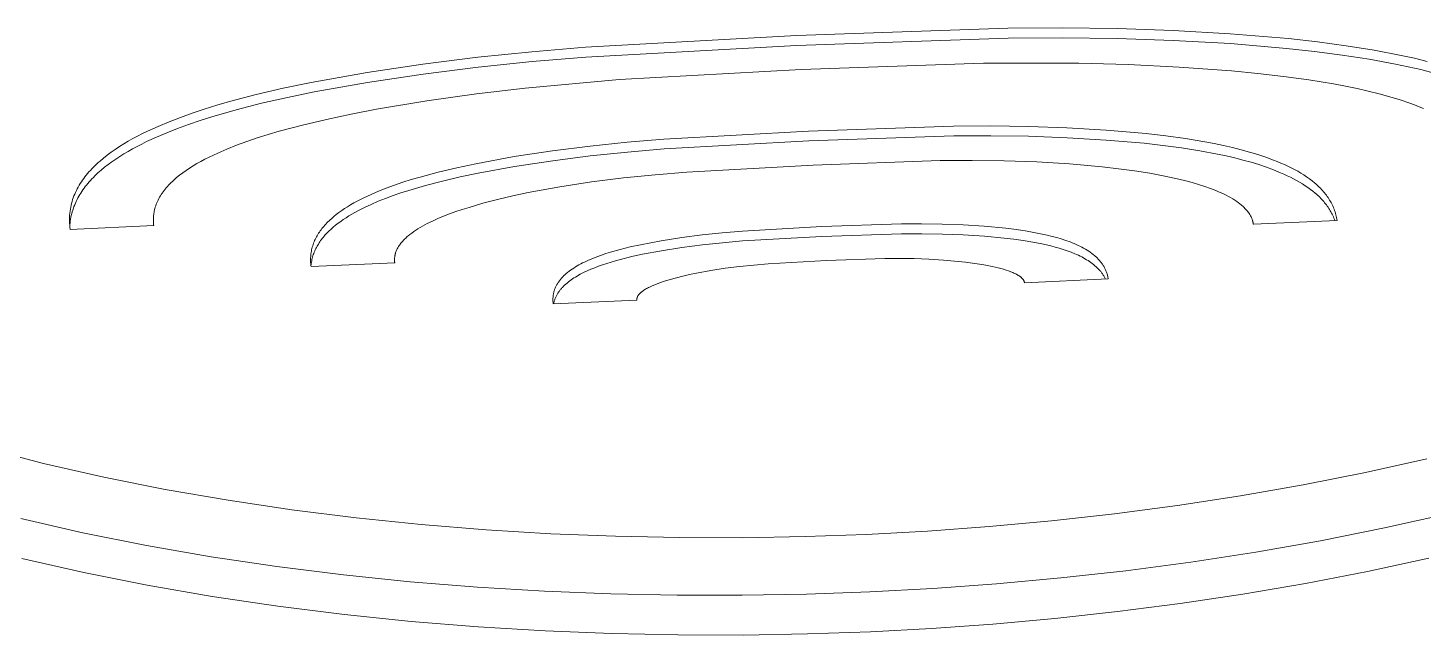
# Model space of a CAD drawing. Header units: inches. Extents: x 214 to 477, y -11 to 187.
# Drawn here: x 439.416 to 441.837, y 88.369 to 89.422 of the extents above; entities that cross this region are included whole.
import ezdxf

# ---------------------------------------------------------------- set-up
doc = ezdxf.new("R2010")
doc.units = ezdxf.units.IN
doc.layers.add('ZANO_R', color=7, linetype='Continuous', lineweight=0)

msp = doc.modelspace()

# ---------------------------------------------------------------- linework, layer by layer
at = {"layer": 'ZANO_R'}
for p, q in [((440.74977, 89.40854), (441.11663, 89.42116)), ((441.11663, 89.42116), (441.21058, 89.42172)), ((441.21058, 89.42172), (441.30603, 89.42055)), ((440.38392, 89.3883), (440.74977, 89.40854)), ((440.75017, 89.39134), (441.11703, 89.40396)), ((441.11703, 89.40396), (441.21099, 89.40452)), ((441.21099, 89.40452), (441.30643, 89.40335)), ((441.30603, 89.42055), (441.40327, 89.4173)), ((441.30643, 89.40335), (441.40367, 89.40011)), ((441.40327, 89.4173), (441.5026, 89.41164)), ((441.40367, 89.40011), (441.503, 89.39444)), ((441.5026, 89.41164), (441.6037, 89.4031)), ((441.6037, 89.4031), (441.65406, 89.39751)), ((441.65406, 89.39751), (441.70372, 89.39089)), ((440.19698, 89.37081), (440.29095, 89.38047)), ((440.29095, 89.38047), (440.38392, 89.3883)), ((440.38433, 89.3711), (440.75017, 89.39134)), ((441.503, 89.39444), (441.60031, 89.38628)), ((441.60031, 89.38628), (441.64883, 89.38099)), ((441.64883, 89.38099), (441.69674, 89.37475)), ((441.69674, 89.37475), (441.74365, 89.36746)), ((441.70372, 89.39089), (441.75224, 89.38311)), ((441.75224, 89.38311), (441.79918, 89.37407)), ((441.79918, 89.37407), (441.82193, 89.36905)), ((440.00522, 89.34447), (440.1018, 89.35893)), ((440.1018, 89.35893), (440.19698, 89.37081)), ((440.10221, 89.34172), (440.19739, 89.3536)), ((440.19739, 89.3536), (440.29136, 89.36327)), ((440.29136, 89.36327), (440.38433, 89.3711)), ((440.75794, 89.34963), (440.44254, 89.33233)), ((441.07417, 89.36066), (440.75794, 89.34963)), ((441.23962, 89.3606), (441.07417, 89.36066)), ((441.32547, 89.3582), (441.23962, 89.3606)), ((441.41389, 89.35385), (441.32547, 89.3582)), ((441.50464, 89.3472), (441.41389, 89.35385)), ((441.74365, 89.36746), (441.78919, 89.35902)), ((441.78919, 89.35902), (441.81132, 89.35434)), ((441.81132, 89.35434), (441.83295, 89.34933)), ((441.82193, 89.36905), (441.84412, 89.36366)), ((441.83295, 89.34933), (441.85405, 89.34398)), ((439.85944, 89.31701), (439.90767, 89.32702)), ((439.90767, 89.32702), (440.00522, 89.34447)), ((439.91279, 89.31074), (440.00563, 89.32726)), ((440.00563, 89.32726), (440.10221, 89.34172)), ((440.44254, 89.33233), (440.27911, 89.31751)), ((441.55007, 89.34284), (441.50464, 89.3472)), ((441.59498, 89.33766), (441.55007, 89.34284)), ((441.63895, 89.3316), (441.59498, 89.33766)), ((441.68158, 89.32456), (441.63895, 89.3316)), ((441.70225, 89.32065), (441.68158, 89.32456)), ((439.76639, 89.29402), (439.8122, 89.30603)), ((439.8122, 89.30603), (439.85944, 89.31701)), ((439.82167, 89.29103), (439.86682, 89.30132)), ((439.86682, 89.30132), (439.91279, 89.31074)), ((440.19496, 89.30748), (440.1088, 89.2953)), ((440.27911, 89.31751), (440.19496, 89.30748)), ((441.72243, 89.31647), (441.70225, 89.32065)), ((441.74206, 89.31201), (441.72243, 89.31647)), ((441.76109, 89.30724), (441.74206, 89.31201)), ((441.77946, 89.30218), (441.76109, 89.30724)), ((441.79714, 89.29679), (441.77946, 89.30218)), ((439.7014, 89.27391), (439.72249, 89.2809)), ((439.72249, 89.2809), (439.74418, 89.28761)), ((439.73545, 89.26763), (439.77775, 89.27983)), ((439.74418, 89.28761), (439.76639, 89.29402)), ((439.77775, 89.27983), (439.82167, 89.29103)), ((440.02097, 89.28064), (439.97728, 89.27227)), ((440.1088, 89.2953), (440.02097, 89.28064)), ((441.81406, 89.29108), (441.79714, 89.29679)), ((441.82222, 89.2881), (441.81406, 89.29108)), ((441.83017, 89.28504), (441.82222, 89.2881)), ((441.8379, 89.28189), (441.83017, 89.28504)), ((439.64224, 89.25105), (439.66122, 89.25899)), ((439.66122, 89.25899), (439.68095, 89.2666)), ((439.67591, 89.24735), (439.69517, 89.25439)), ((439.68095, 89.2666), (439.7014, 89.27391)), ((439.69517, 89.25439), (439.71503, 89.26114)), ((439.71503, 89.26114), (439.73545, 89.26763)), ((439.89254, 89.25324), (439.85237, 89.24248)), ((439.93433, 89.26315), (439.89254, 89.25324)), ((439.97728, 89.27227), (439.93433, 89.26315)), ((440.77076, 89.24293), (441.02232, 89.25153)), ((441.02232, 89.25153), (441.08675, 89.25185)), ((441.08675, 89.25185), (441.15221, 89.25096)), ((439.59048, 89.22519), (439.59852, 89.22972)), ((439.59852, 89.22972), (439.60681, 89.23416)), ((439.60681, 89.23416), (439.61534, 89.23851)), ((439.61534, 89.23851), (439.62409, 89.24277)), ((439.62225, 89.22448), (439.6394, 89.23241)), ((439.62409, 89.24277), (439.64224, 89.25105)), ((439.6394, 89.23241), (439.6573, 89.24002)), ((439.6573, 89.24002), (439.67591, 89.24735)), ((439.81423, 89.23085), (439.79606, 89.22468)), ((439.83301, 89.23678), (439.81423, 89.23085)), ((439.85237, 89.24248), (439.83301, 89.23678)), ((440.45619, 89.22355), (440.51992, 89.22898)), ((440.51992, 89.22898), (440.77076, 89.24293)), ((440.77117, 89.22573), (441.02273, 89.23432)), ((441.02273, 89.23432), (441.08715, 89.23464)), ((441.08715, 89.23464), (441.15261, 89.23375)), ((441.15221, 89.25096), (441.2189, 89.2486)), ((441.15261, 89.23375), (441.2193, 89.2314)), ((441.2189, 89.2486), (441.28704, 89.24455)), ((441.2193, 89.2314), (441.28744, 89.22734)), ((441.28704, 89.24455), (441.35639, 89.23847)), ((441.28744, 89.22734), (441.35305, 89.22165)), ((441.35639, 89.23847), (441.39093, 89.23451)), ((441.39093, 89.23451), (441.425, 89.22982)), ((441.425, 89.22982), (441.45829, 89.22432)), ((439.55411, 89.20117), (439.56085, 89.20616)), ((439.56085, 89.20616), (439.56785, 89.21106)), ((439.56785, 89.21106), (439.57513, 89.21586)), ((439.57513, 89.21586), (439.58268, 89.22057)), ((439.57582, 89.19882), (439.583, 89.2033)), ((439.58268, 89.22057), (439.59048, 89.22519)), ((439.583, 89.2033), (439.59041, 89.2077)), ((439.59041, 89.2077), (439.59805, 89.21202)), ((439.59805, 89.21202), (439.6059, 89.21625)), ((439.6059, 89.21625), (439.61397, 89.22041)), ((439.61397, 89.22041), (439.62225, 89.22448)), ((439.74582, 89.20474), (439.73814, 89.20119)), ((439.7618, 89.21163), (439.74582, 89.20474)), ((439.77857, 89.21828), (439.7618, 89.21163)), ((439.79606, 89.22468), (439.77857, 89.21828)), ((440.26035, 89.19847), (440.32654, 89.20855)), ((440.32654, 89.20855), (440.39178, 89.21683)), ((440.39178, 89.21683), (440.45619, 89.22355)), ((440.39219, 89.19962), (440.4566, 89.20634)), ((440.4566, 89.20634), (440.52033, 89.21177)), ((440.52033, 89.21177), (440.77117, 89.22573)), ((441.35305, 89.22165), (441.38578, 89.21799)), ((441.38578, 89.21799), (441.41812, 89.21368)), ((441.41812, 89.21368), (441.44982, 89.20867)), ((441.44982, 89.20867), (441.48062, 89.20289)), ((441.45829, 89.22432), (441.47455, 89.22124)), ((441.47455, 89.22124), (441.4905, 89.21793)), ((441.4905, 89.21793), (441.50611, 89.21438)), ((441.50611, 89.21438), (441.52133, 89.21058)), ((441.52133, 89.21058), (441.53614, 89.20651)), ((441.53614, 89.20651), (441.55049, 89.20218)), ((439.52745, 89.17751), (439.5301, 89.18024)), ((439.5301, 89.18024), (439.53284, 89.18294)), ((439.53284, 89.18294), (439.53565, 89.18562)), ((439.53565, 89.18562), (439.53854, 89.18827)), ((439.53854, 89.18827), (439.54151, 89.1909)), ((439.54151, 89.1909), (439.54767, 89.19609)), ((439.54361, 89.17514), (439.54954, 89.18005)), ((439.54767, 89.19609), (439.55411, 89.20117)), ((439.54954, 89.18005), (439.55573, 89.18487)), ((439.55573, 89.18487), (439.56218, 89.18961)), ((439.56218, 89.18961), (439.56887, 89.19426)), ((439.56887, 89.19426), (439.57582, 89.19882)), ((439.70312, 89.1825), (439.69684, 89.17856)), ((439.70965, 89.18637), (439.70312, 89.1825)), ((439.71642, 89.19018), (439.70965, 89.18637)), ((439.72343, 89.19391), (439.71642, 89.19018)), ((439.73068, 89.19759), (439.72343, 89.19391)), ((439.73814, 89.20119), (439.73068, 89.19759)), ((440.12811, 89.17161), (440.16047, 89.17928)), ((440.16047, 89.17928), (440.19351, 89.18628)), ((440.19351, 89.18628), (440.26035, 89.19847)), ((440.19777, 89.16984), (440.26076, 89.18126)), ((440.26076, 89.18126), (440.32695, 89.19135)), ((440.32695, 89.19135), (440.39219, 89.19962)), ((440.77894, 89.18395), (440.55944, 89.17184)), ((440.99905, 89.19157), (440.77894, 89.18395)), ((441.05458, 89.19192), (440.99905, 89.19157)), ((441.11046, 89.19122), (441.05458, 89.19192)), ((441.16675, 89.18926), (441.11046, 89.19122)), ((441.22351, 89.18585), (441.16675, 89.18926)), ((441.28051, 89.18077), (441.22351, 89.18585)), ((441.30865, 89.17754), (441.28051, 89.18077)), ((441.48062, 89.20289), (441.49561, 89.19968)), ((441.49561, 89.19968), (441.51029, 89.19626)), ((441.51029, 89.19626), (441.52461, 89.19261)), ((441.52461, 89.19261), (441.53855, 89.18872)), ((441.53855, 89.18872), (441.55208, 89.18459)), ((441.55049, 89.20218), (441.56435, 89.19756)), ((441.55208, 89.18459), (441.56517, 89.18021)), ((441.56435, 89.19756), (441.57768, 89.19265)), ((441.56517, 89.18021), (441.57778, 89.17556)), ((441.57768, 89.19265), (441.58414, 89.19009)), ((441.58414, 89.19009), (441.59044, 89.18744)), ((441.59044, 89.18744), (441.5966, 89.18472)), ((441.5966, 89.18472), (441.6026, 89.18192)), ((441.6026, 89.18192), (441.60844, 89.17904)), ((441.60844, 89.17904), (441.61412, 89.17607)), ((439.5072, 89.1518), (439.50911, 89.15476)), ((439.50911, 89.15476), (439.51111, 89.15769)), ((439.51111, 89.15769), (439.5132, 89.1606)), ((439.5132, 89.1606), (439.51536, 89.16348)), ((439.51536, 89.16348), (439.51762, 89.16634)), ((439.51762, 89.16634), (439.51995, 89.16917)), ((439.51995, 89.16917), (439.52237, 89.17198)), ((439.52035, 89.15194), (439.52265, 89.15461)), ((439.52237, 89.17198), (439.52487, 89.17476)), ((439.52265, 89.15461), (439.52502, 89.15725)), ((439.52487, 89.17476), (439.52745, 89.17751)), ((439.52502, 89.15725), (439.52746, 89.15988)), ((439.52746, 89.15988), (439.52998, 89.16248)), ((439.52998, 89.16248), (439.53257, 89.16506)), ((439.53257, 89.16506), (439.53795, 89.17014)), ((439.53795, 89.17014), (439.54361, 89.17514)), ((439.66707, 89.15565), (439.66479, 89.15346)), ((439.66942, 89.15782), (439.66707, 89.15565)), ((439.67185, 89.15997), (439.66942, 89.15782)), ((439.67435, 89.16211), (439.67185, 89.15997)), ((439.67956, 89.16633), (439.67435, 89.16211)), ((439.68505, 89.17047), (439.67956, 89.16633)), ((439.69081, 89.17455), (439.68505, 89.17047)), ((439.69684, 89.17856), (439.69081, 89.17455)), ((440.06667, 89.15402), (440.08152, 89.15871)), ((440.08152, 89.15871), (440.09674, 89.1632)), ((440.09674, 89.1632), (440.12811, 89.17161)), ((440.10609, 89.1485), (440.13592, 89.15623)), ((440.13592, 89.15623), (440.16657, 89.16333)), ((440.16657, 89.16333), (440.19777, 89.16984)), ((440.39443, 89.1546), (440.3393, 89.14616)), ((440.44949, 89.16155), (440.39443, 89.1546)), ((440.50449, 89.16722), (440.44949, 89.16155)), ((440.55944, 89.17184), (440.50449, 89.16722)), ((441.33624, 89.17382), (441.30865, 89.17754)), ((441.36307, 89.16958), (441.33624, 89.17382)), ((441.3889, 89.16479), (441.36307, 89.16958)), ((441.41351, 89.15942), (441.3889, 89.16479)), ((441.42529, 89.15652), (441.41351, 89.15942)), ((441.43667, 89.15346), (441.42529, 89.15652)), ((441.57778, 89.17556), (441.58988, 89.17065)), ((441.58988, 89.17065), (441.59573, 89.16808)), ((441.59573, 89.16808), (441.60144, 89.16545)), ((441.60144, 89.16545), (441.60701, 89.16275)), ((441.60701, 89.16275), (441.61244, 89.15997)), ((441.61244, 89.15997), (441.61771, 89.15712)), ((441.61412, 89.17607), (441.61962, 89.17303)), ((441.61771, 89.15712), (441.62283, 89.15419)), ((441.61962, 89.17303), (441.62495, 89.1699)), ((441.62495, 89.1699), (441.63011, 89.16668)), ((441.63011, 89.16668), (441.63507, 89.16338)), ((441.63507, 89.16338), (441.63985, 89.15999)), ((441.63985, 89.15999), (441.64444, 89.15651)), ((441.64444, 89.15651), (441.64883, 89.15294)), ((439.49514, 89.12713), (439.49632, 89.13031)), ((439.49632, 89.13031), (439.4976, 89.13346)), ((439.4976, 89.13346), (439.49898, 89.13658)), ((439.49898, 89.13658), (439.50044, 89.13968)), ((439.50044, 89.13968), (439.502, 89.14275)), ((439.502, 89.14275), (439.50364, 89.14579)), ((439.50364, 89.14579), (439.50538, 89.14881)), ((439.50471, 89.12973), (439.50639, 89.13259)), ((439.50538, 89.14881), (439.5072, 89.1518)), ((439.50639, 89.13259), (439.50815, 89.13542)), ((439.50815, 89.13542), (439.50999, 89.13823)), ((439.50999, 89.13823), (439.51191, 89.14102)), ((439.51191, 89.14102), (439.51391, 89.14379)), ((439.51391, 89.14379), (439.51598, 89.14653)), ((439.51598, 89.14653), (439.51813, 89.14924)), ((439.51813, 89.14924), (439.52035, 89.15194)), ((439.64621, 89.13054), (439.6448, 89.12815)), ((439.64771, 89.13292), (439.64621, 89.13054)), ((439.64929, 89.13528), (439.64771, 89.13292)), ((439.65095, 89.13761), (439.64929, 89.13528)), ((439.65269, 89.13993), (439.65095, 89.13761)), ((439.65452, 89.14223), (439.65269, 89.13993)), ((439.65642, 89.14452), (439.65452, 89.14223)), ((439.65839, 89.14678), (439.65642, 89.14452)), ((439.66045, 89.14902), (439.65839, 89.14678)), ((439.66258, 89.15125), (439.66045, 89.14902)), ((439.66479, 89.15346), (439.66258, 89.15125)), ((439.99932, 89.12731), (440.01174, 89.13311)), ((440.01174, 89.13311), (440.02473, 89.13867)), ((440.02473, 89.13867), (440.03824, 89.14401)), ((440.03682, 89.12609), (440.04993, 89.13095)), ((440.03824, 89.14401), (440.05223, 89.14912)), ((440.04993, 89.13095), (440.06345, 89.13561)), ((440.05223, 89.14912), (440.06667, 89.15402)), ((440.06345, 89.13561), (440.07734, 89.14008)), ((440.07734, 89.14008), (440.10609, 89.1485)), ((440.25748, 89.13036), (440.23124, 89.12421)), ((440.28439, 89.13606), (440.25748, 89.13036)), ((440.3393, 89.14616), (440.28439, 89.13606)), ((441.44764, 89.15025), (441.43667, 89.15346)), ((441.45816, 89.14688), (441.44764, 89.15025)), ((441.4682, 89.14335), (441.45816, 89.14688)), ((441.47774, 89.13965), (441.4682, 89.14335)), ((441.48232, 89.13773), (441.47774, 89.13965)), ((441.48675, 89.13578), (441.48232, 89.13773)), ((441.49105, 89.13378), (441.48675, 89.13578)), ((441.4952, 89.13174), (441.49105, 89.13378)), ((441.4992, 89.12965), (441.4952, 89.13174)), ((441.62283, 89.15419), (441.62779, 89.15119)), ((441.62779, 89.15119), (441.63259, 89.14811)), ((441.63259, 89.14811), (441.63722, 89.14496)), ((441.63722, 89.14496), (441.64168, 89.14172)), ((441.64168, 89.14172), (441.64597, 89.1384)), ((441.64597, 89.1384), (441.65008, 89.13501)), ((441.64883, 89.15294), (441.65095, 89.15112)), ((441.65008, 89.13501), (441.65206, 89.13328)), ((441.65095, 89.15112), (441.65302, 89.14928)), ((441.65206, 89.13328), (441.65401, 89.13153)), ((441.65302, 89.14928), (441.65503, 89.14741)), ((441.65401, 89.13153), (441.6559, 89.12976)), ((441.65503, 89.14741), (441.657, 89.14552)), ((441.657, 89.14552), (441.65891, 89.14361)), ((441.65891, 89.14361), (441.66076, 89.14167)), ((441.66076, 89.14167), (441.66257, 89.13971)), ((441.66257, 89.13971), (441.66432, 89.13773)), ((441.66432, 89.13773), (441.66601, 89.13572)), ((441.66601, 89.13572), (441.66765, 89.13369)), ((441.66765, 89.13369), (441.66923, 89.13163)), ((441.66923, 89.13163), (441.67075, 89.12955)), ((439.48953, 89.10409), (439.49004, 89.10747)), ((439.49004, 89.10747), (439.49064, 89.11082)), ((439.49064, 89.11082), (439.49134, 89.11413)), ((439.49134, 89.11413), (439.49215, 89.11743)), ((439.49215, 89.11743), (439.49305, 89.12069)), ((439.49305, 89.12069), (439.49404, 89.12392)), ((439.49404, 89.12392), (439.49514, 89.12713)), ((439.49422, 89.10596), (439.49524, 89.10902)), ((439.49524, 89.10902), (439.49634, 89.11205)), ((439.49634, 89.11205), (439.49753, 89.11506)), ((439.49753, 89.11506), (439.4988, 89.11804)), ((439.4988, 89.11804), (439.50015, 89.121)), ((439.50015, 89.121), (439.50159, 89.12393)), ((439.50159, 89.12393), (439.50311, 89.12684)), ((439.50311, 89.12684), (439.50471, 89.12973)), ((439.63625, 89.10701), (439.63594, 89.10572)), ((439.63657, 89.10829), (439.63625, 89.10701)), ((439.63729, 89.11084), (439.63657, 89.10829)), ((439.6381, 89.11337), (439.63729, 89.11084)), ((439.639, 89.11588), (439.6381, 89.11337)), ((439.63999, 89.11838), (439.639, 89.11588)), ((439.64106, 89.12085), (439.63999, 89.11838)), ((439.64222, 89.1233), (439.64106, 89.12085)), ((439.64347, 89.12573), (439.64222, 89.1233)), ((439.6448, 89.12815), (439.64347, 89.12573)), ((439.96086, 89.10507), (439.96584, 89.10844)), ((439.96584, 89.10844), (439.971, 89.11174)), ((439.971, 89.11174), (439.97633, 89.11498)), ((439.97633, 89.11498), (439.98183, 89.11816)), ((439.98183, 89.11816), (439.9875, 89.12127)), ((439.9875, 89.12127), (439.99333, 89.12432)), ((439.98904, 89.10465), (439.99456, 89.10752)), ((439.99333, 89.12432), (439.99932, 89.12731)), ((439.99456, 89.10752), (440.00022, 89.11033)), ((440.00022, 89.11033), (440.01193, 89.11579)), ((440.01193, 89.11579), (440.02414, 89.12104)), ((440.02414, 89.12104), (440.03682, 89.12609)), ((440.17011, 89.1069), (440.15888, 89.1031)), ((440.18171, 89.11059), (440.17011, 89.1069)), ((440.20591, 89.11763), (440.18171, 89.11059)), ((440.23124, 89.12421), (440.20591, 89.11763)), ((441.50306, 89.12752), (441.4992, 89.12965)), ((441.50676, 89.12535), (441.50306, 89.12752)), ((441.5103, 89.12313), (441.50676, 89.12535)), ((441.51368, 89.12086), (441.5103, 89.12313)), ((441.5169, 89.11855), (441.51368, 89.12086)), ((441.51844, 89.11738), (441.5169, 89.11855)), ((441.51994, 89.11619), (441.51844, 89.11738)), ((441.5214, 89.115), (441.51994, 89.11619)), ((441.52282, 89.11379), (441.5214, 89.115)), ((441.52419, 89.11257), (441.52282, 89.11379)), ((441.52552, 89.11134), (441.52419, 89.11257)), ((441.5268, 89.1101), (441.52552, 89.11134)), ((441.52804, 89.10884), (441.5268, 89.1101)), ((441.52923, 89.10757), (441.52804, 89.10884)), ((441.53038, 89.10629), (441.52923, 89.10757)), ((441.53148, 89.105), (441.53038, 89.10629)), ((441.6559, 89.12976), (441.65775, 89.12796)), ((441.65775, 89.12796), (441.65955, 89.12615)), ((441.65955, 89.12615), (441.6613, 89.12432)), ((441.6613, 89.12432), (441.663, 89.12246)), ((441.663, 89.12246), (441.66466, 89.12058)), ((441.66466, 89.12058), (441.66626, 89.11868)), ((441.66626, 89.11868), (441.66782, 89.11676)), ((441.66782, 89.11676), (441.66932, 89.11482)), ((441.66932, 89.11482), (441.67078, 89.11285)), ((441.67075, 89.12955), (441.67222, 89.12744)), ((441.67078, 89.11285), (441.67218, 89.11087)), ((441.67218, 89.11087), (441.67353, 89.10886)), ((441.67222, 89.12744), (441.67362, 89.12531)), ((441.67353, 89.10886), (441.67483, 89.10683)), ((441.67362, 89.12531), (441.67497, 89.12315)), ((441.67483, 89.10683), (441.67607, 89.10477)), ((441.67497, 89.12315), (441.67626, 89.12097)), ((441.67626, 89.12097), (441.67749, 89.11876)), ((441.67749, 89.11876), (441.67866, 89.11653)), ((441.67866, 89.11653), (441.67977, 89.11427)), ((441.67977, 89.11427), (441.68082, 89.11198)), ((441.68082, 89.11198), (441.6818, 89.10967)), ((441.6818, 89.10967), (441.68272, 89.10734)), ((441.68272, 89.10734), (441.68358, 89.10497)), ((439.48853, 89.09029), (439.48863, 89.09379)), ((439.48854, 89.08677), (439.48853, 89.09029)), ((439.48865, 89.08322), (439.48854, 89.08677)), ((439.48863, 89.09379), (439.48882, 89.09725)), ((439.48888, 89.07964), (439.48865, 89.08322)), ((439.48882, 89.09725), (439.48913, 89.10068)), ((439.48913, 89.10068), (439.48953, 89.10409)), ((439.48928, 89.08057), (439.48959, 89.08383)), ((439.48959, 89.08383), (439.48998, 89.08707)), ((439.48998, 89.08707), (439.49046, 89.09028)), ((439.49046, 89.09028), (439.49104, 89.09347)), ((439.49104, 89.09347), (439.4917, 89.09663)), ((439.4917, 89.09663), (439.49245, 89.09977)), ((439.49245, 89.09977), (439.49329, 89.10287)), ((439.49329, 89.10287), (439.49422, 89.10596)), ((439.63414, 89.09122), (439.63412, 89.08988)), ((439.63412, 89.08988), (439.63413, 89.08852)), ((439.63413, 89.08852), (439.63415, 89.08716)), ((439.63419, 89.09257), (439.63414, 89.09122)), ((439.63415, 89.08716), (439.63421, 89.0858)), ((439.63426, 89.09391), (439.63419, 89.09257)), ((439.63421, 89.0858), (439.63428, 89.08443)), ((439.63435, 89.07888), (439.63422, 89.08443)), ((439.63435, 89.09524), (439.63426, 89.09391)), ((439.63428, 89.08443), (439.63438, 89.08306)), ((439.63447, 89.09657), (439.63435, 89.09524)), ((439.63438, 89.08306), (439.63451, 89.08168)), ((439.63461, 89.09789), (439.63447, 89.09657)), ((439.63477, 89.09921), (439.63461, 89.09789)), ((439.63496, 89.10052), (439.63477, 89.09921)), ((439.63517, 89.10183), (439.63496, 89.10052)), ((439.63541, 89.10313), (439.63517, 89.10183)), ((439.63566, 89.10443), (439.63541, 89.10313)), ((439.63594, 89.10572), (439.63566, 89.10443)), ((439.93327, 89.08154), (439.93508, 89.08345)), ((439.93508, 89.08345), (439.93695, 89.08535)), ((439.93695, 89.08535), (439.93887, 89.08723)), ((439.93887, 89.08723), (439.94084, 89.08909)), ((439.94084, 89.08909), (439.94287, 89.09093)), ((439.94287, 89.09093), (439.94707, 89.09457)), ((439.94707, 89.09457), (439.95147, 89.09814)), ((439.95036, 89.07971), (439.95462, 89.08303)), ((439.95147, 89.09814), (439.95607, 89.10164)), ((439.95462, 89.08303), (439.95906, 89.08629)), ((439.95607, 89.10164), (439.96086, 89.10507)), ((439.95906, 89.08629), (439.96366, 89.0895)), ((439.96366, 89.0895), (439.96843, 89.09264)), ((439.96843, 89.09264), (439.97336, 89.09573)), ((439.97336, 89.09573), (439.97844, 89.09876)), ((439.97844, 89.09876), (439.98367, 89.10174)), ((439.98367, 89.10174), (439.98904, 89.10465)), ((440.10928, 89.08233), (440.105, 89.08009)), ((440.11822, 89.08672), (440.10928, 89.08233)), ((440.12769, 89.09099), (440.11822, 89.08672)), ((440.13764, 89.09514), (440.12769, 89.09099)), ((440.14804, 89.09918), (440.13764, 89.09514)), ((440.15888, 89.1031), (440.14804, 89.09918)), ((440.79375, 89.07723), (440.93189, 89.08191)), ((440.93189, 89.08191), (440.96709, 89.08205)), ((440.96709, 89.08205), (441.00275, 89.08149)), ((441.53253, 89.1037), (441.53148, 89.105)), ((441.53354, 89.10238), (441.53253, 89.1037)), ((441.53449, 89.10106), (441.53354, 89.10238)), ((441.5354, 89.09972), (441.53449, 89.10106)), ((441.53626, 89.09836), (441.5354, 89.09972)), ((441.53707, 89.097), (441.53626, 89.09836)), ((441.53784, 89.09562), (441.53707, 89.097)), ((441.53855, 89.09423), (441.53784, 89.09562)), ((441.53921, 89.09283), (441.53855, 89.09423)), ((441.53982, 89.09142), (441.53921, 89.09283)), ((441.54038, 89.08999), (441.53982, 89.09142)), ((441.54064, 89.08927), (441.54038, 89.08999)), ((441.54088, 89.08855), (441.54064, 89.08927)), ((441.54112, 89.08782), (441.54088, 89.08855)), ((441.54134, 89.0871), (441.54112, 89.08782)), ((441.54154, 89.08636), (441.54134, 89.0871)), ((441.54174, 89.08563), (441.54154, 89.08636)), ((441.54192, 89.08489), (441.54174, 89.08563)), ((441.54209, 89.08415), (441.54192, 89.08489)), ((441.54224, 89.08341), (441.54209, 89.08415)), ((441.54238, 89.08266), (441.54224, 89.08341)), ((441.54251, 89.08191), (441.54238, 89.08266)), ((441.54262, 89.08116), (441.54251, 89.08191)), ((441.68776, 89.08767), (441.54262, 89.08116)), ((441.67607, 89.10477), (441.67726, 89.10269)), ((441.67726, 89.10269), (441.6784, 89.10059)), ((441.6784, 89.10059), (441.67948, 89.09847)), ((441.67948, 89.09847), (441.68051, 89.09633)), ((441.68051, 89.09633), (441.68148, 89.09416)), ((441.68148, 89.09416), (441.6824, 89.09196)), ((441.6824, 89.09196), (441.68326, 89.08975)), ((441.68326, 89.08975), (441.68407, 89.08751)), ((441.68358, 89.10497), (441.68438, 89.10258)), ((441.68438, 89.10258), (441.68511, 89.10017)), ((441.68511, 89.10017), (441.68577, 89.09772)), ((441.68577, 89.09772), (441.68637, 89.09525)), ((441.68637, 89.09525), (441.6869, 89.09275)), ((441.6869, 89.09275), (441.68737, 89.09023)), ((441.68737, 89.09023), (441.68776, 89.08767)), ((439.4892, 89.07603), (439.48888, 89.07964)), ((439.48908, 89.07728), (439.48928, 89.08057)), ((439.48964, 89.07238), (439.4892, 89.07603)), ((439.63483, 89.0789), (439.48964, 89.07238)), ((439.63451, 89.08168), (439.63483, 89.0789)), ((439.91593, 89.05714), (439.91705, 89.05928)), ((439.91705, 89.05928), (439.91823, 89.06139)), ((439.91823, 89.06139), (439.91947, 89.06349)), ((439.91947, 89.06349), (439.92077, 89.06557)), ((439.92077, 89.06557), (439.92213, 89.06763)), ((439.92213, 89.06763), (439.92355, 89.06967)), ((439.92355, 89.06967), (439.92503, 89.07169)), ((439.92503, 89.07169), (439.92656, 89.0737)), ((439.92656, 89.0737), (439.92815, 89.07569)), ((439.92708, 89.05661), (439.92858, 89.05849)), ((439.92815, 89.07569), (439.9298, 89.07765)), ((439.92858, 89.05849), (439.93013, 89.06034)), ((439.9298, 89.07765), (439.93151, 89.0796)), ((439.93013, 89.06034), (439.93174, 89.06218)), ((439.93151, 89.0796), (439.93327, 89.08154)), ((439.93174, 89.06218), (439.93339, 89.064)), ((439.93339, 89.064), (439.93508, 89.06581)), ((439.93508, 89.06581), (439.93683, 89.0676)), ((439.93683, 89.0676), (439.93863, 89.06938)), ((439.93863, 89.06938), (439.94235, 89.07288)), ((439.94235, 89.07288), (439.94627, 89.07633)), ((439.94627, 89.07633), (439.95036, 89.07971)), ((440.07326, 89.0586), (440.07188, 89.05734)), ((440.07468, 89.05986), (440.07326, 89.0586)), ((440.07615, 89.06111), (440.07468, 89.05986)), ((440.0792, 89.06359), (440.07615, 89.06111)), ((440.08242, 89.06604), (440.0792, 89.06359)), ((440.0858, 89.06846), (440.08242, 89.06604)), ((440.08934, 89.07084), (440.0858, 89.06846)), ((440.09304, 89.0732), (440.08934, 89.07084)), ((440.09688, 89.07553), (440.09304, 89.0732)), ((440.10087, 89.07783), (440.09688, 89.07553)), ((440.105, 89.08009), (440.10087, 89.07783)), ((440.51503, 89.05256), (440.55076, 89.05817)), ((440.55076, 89.05817), (440.58614, 89.06278)), ((440.58614, 89.06278), (440.62121, 89.06651)), ((440.62121, 89.06651), (440.65602, 89.06953)), ((440.65602, 89.06953), (440.79375, 89.07723)), ((440.65643, 89.05231), (440.79415, 89.06001)), ((440.79415, 89.06001), (440.93229, 89.0647)), ((440.93229, 89.0647), (440.9675, 89.06483)), ((440.9675, 89.06483), (441.00316, 89.06427)), ((441.00275, 89.08149), (441.03895, 89.0801)), ((441.00316, 89.06427), (441.03936, 89.06288)), ((441.03895, 89.0801), (441.07578, 89.07774)), ((441.03936, 89.06288), (441.07618, 89.06052)), ((441.07578, 89.07774), (441.11311, 89.07423)), ((441.07618, 89.06052), (441.10999, 89.0574)), ((441.11311, 89.07423), (441.13166, 89.07194)), ((441.13166, 89.07194), (441.14992, 89.06923)), ((441.14992, 89.06923), (441.16775, 89.06605)), ((441.16775, 89.06605), (441.17645, 89.06427)), ((441.17645, 89.06427), (441.18498, 89.06235)), ((441.18498, 89.06235), (441.19333, 89.0603)), ((441.19333, 89.0603), (441.20147, 89.05809)), ((441.20147, 89.05809), (441.20939, 89.05574)), ((439.90784, 89.03237), (439.90825, 89.03472)), ((439.90825, 89.03472), (439.90872, 89.03705)), ((439.90872, 89.03705), (439.90926, 89.03936)), ((439.90926, 89.03936), (439.90987, 89.04165)), ((439.90987, 89.04165), (439.91054, 89.04393)), ((439.91054, 89.04393), (439.91128, 89.04618)), ((439.91128, 89.04618), (439.91208, 89.04841)), ((439.91208, 89.04841), (439.91295, 89.05062)), ((439.91295, 89.05062), (439.91388, 89.05281)), ((439.91315, 89.03287), (439.91401, 89.03494)), ((439.91388, 89.05281), (439.91487, 89.05499)), ((439.91401, 89.03494), (439.91493, 89.037)), ((439.91487, 89.05499), (439.91593, 89.05714)), ((439.91493, 89.037), (439.9159, 89.03903)), ((439.9159, 89.03903), (439.91693, 89.04105)), ((439.91693, 89.04105), (439.91801, 89.04306)), ((439.91801, 89.04306), (439.91915, 89.04504)), ((439.91915, 89.04504), (439.92034, 89.04701)), ((439.92034, 89.04701), (439.92158, 89.04897)), ((439.92158, 89.04897), (439.92288, 89.0509)), ((439.92288, 89.0509), (439.92423, 89.05282)), ((439.92423, 89.05282), (439.92563, 89.05473)), ((439.92563, 89.05473), (439.92708, 89.05661)), ((440.05544, 89.03464), (440.05491, 89.03324)), ((440.05602, 89.03604), (440.05544, 89.03464)), ((440.05665, 89.03743), (440.05602, 89.03604)), ((440.05733, 89.03881), (440.05665, 89.03743)), ((440.05806, 89.04018), (440.05733, 89.03881)), ((440.05884, 89.04155), (440.05806, 89.04018)), ((440.05967, 89.04291), (440.05884, 89.04155)), ((440.06055, 89.04426), (440.05967, 89.04291)), ((440.06147, 89.0456), (440.06055, 89.04426)), ((440.06244, 89.04693), (440.06147, 89.0456)), ((440.06346, 89.04826), (440.06244, 89.04693)), ((440.06453, 89.04958), (440.06346, 89.04826)), ((440.06564, 89.05089), (440.06453, 89.04958)), ((440.0668, 89.0522), (440.06564, 89.05089)), ((440.068, 89.05349), (440.0668, 89.0522)), ((440.06925, 89.05478), (440.068, 89.05349)), ((440.07054, 89.05606), (440.06925, 89.05478)), ((440.07188, 89.05734), (440.07054, 89.05606)), ((440.4274, 89.0328), (440.44413, 89.03753)), ((440.44413, 89.03753), (440.46143, 89.04184)), ((440.46143, 89.04184), (440.47912, 89.04576)), ((440.47912, 89.04576), (440.49705, 89.04932)), ((440.48291, 89.02924), (440.51544, 89.03534)), ((440.49705, 89.04932), (440.51503, 89.05256)), ((440.51544, 89.03534), (440.55117, 89.04096)), ((440.55117, 89.04096), (440.58655, 89.04556)), ((440.58655, 89.04556), (440.62161, 89.0493)), ((440.62161, 89.0493), (440.65643, 89.05231)), ((441.10999, 89.0574), (441.12683, 89.05541)), ((441.12683, 89.05541), (441.14347, 89.05309)), ((441.14347, 89.05309), (441.1598, 89.0504)), ((441.1598, 89.0504), (441.1757, 89.0473)), ((441.1757, 89.0473), (441.18345, 89.04559)), ((441.18345, 89.04559), (441.19106, 89.04376)), ((441.19106, 89.04376), (441.1985, 89.04181)), ((441.1985, 89.04181), (441.20577, 89.03975)), ((441.20577, 89.03975), (441.21284, 89.03755)), ((441.20939, 89.05574), (441.21706, 89.05322)), ((441.21284, 89.03755), (441.21971, 89.03522)), ((441.21706, 89.05322), (441.22446, 89.05054)), ((441.21971, 89.03522), (441.22635, 89.03275)), ((441.22446, 89.05054), (441.22806, 89.04913)), ((441.22806, 89.04913), (441.23159, 89.04768)), ((441.23159, 89.04768), (441.23504, 89.04619)), ((441.23504, 89.04619), (441.23841, 89.04465)), ((441.23841, 89.04465), (441.2417, 89.04307)), ((441.2417, 89.04307), (441.24491, 89.04144)), ((441.24491, 89.04144), (441.24803, 89.03976)), ((441.24803, 89.03976), (441.25106, 89.03804)), ((441.25106, 89.03804), (441.25401, 89.03626)), ((441.25401, 89.03626), (441.25686, 89.03444)), ((441.25686, 89.03444), (441.25962, 89.03257)), ((439.90687, 89.02031), (439.90692, 89.02276)), ((439.90688, 89.01784), (439.90687, 89.02031)), ((439.90697, 89.01534), (439.90688, 89.01784)), ((439.90692, 89.02276), (439.90705, 89.0252)), ((439.90714, 89.01283), (439.90697, 89.01534)), ((439.90705, 89.0252), (439.90724, 89.02761)), ((439.90737, 89.01029), (439.90714, 89.01283)), ((439.90724, 89.02761), (439.90751, 89.03)), ((439.90769, 89.00773), (439.90737, 89.01029)), ((439.90751, 89.03), (439.90784, 89.03237)), ((439.90753, 89.00893), (439.90774, 89.0112)), ((440.0529, 89.01426), (439.90769, 89.00773)), ((439.90774, 89.0112), (439.90801, 89.01344)), ((439.90801, 89.01344), (439.90834, 89.01567)), ((439.90834, 89.01567), (439.90874, 89.01789)), ((439.90874, 89.01789), (439.90919, 89.02008)), ((439.90919, 89.02008), (439.9097, 89.02225)), ((439.9097, 89.02225), (439.91027, 89.02441)), ((439.91027, 89.02441), (439.91091, 89.02655)), ((439.91091, 89.02655), (439.9116, 89.02868)), ((439.9116, 89.02868), (439.91234, 89.03078)), ((439.91234, 89.03078), (439.91315, 89.03287)), ((440.05255, 89.02098), (440.05253, 89.02024)), ((440.05253, 89.02024), (440.05253, 89.0195)), ((440.05253, 89.0195), (440.05254, 89.01875)), ((440.05254, 89.01875), (440.05256, 89.01801)), ((440.05258, 89.02171), (440.05255, 89.02098)), ((440.05256, 89.01801), (440.0526, 89.01726)), ((440.05262, 89.02245), (440.05258, 89.02171)), ((440.05265, 89.01424), (440.05258, 89.01726)), ((440.0526, 89.01726), (440.05266, 89.01651)), ((440.05268, 89.02318), (440.05262, 89.02245)), ((440.05266, 89.01651), (440.05272, 89.01576)), ((440.05276, 89.02391), (440.05268, 89.02318)), ((440.05272, 89.01576), (440.0528, 89.01501)), ((440.05284, 89.02464), (440.05276, 89.02391)), ((440.0528, 89.01501), (440.0529, 89.01426)), ((440.05294, 89.02537), (440.05284, 89.02464)), ((440.05305, 89.02609), (440.05294, 89.02537)), ((440.05318, 89.02682), (440.05305, 89.02609)), ((440.05332, 89.02754), (440.05318, 89.02682)), ((440.05347, 89.02826), (440.05332, 89.02754)), ((440.05364, 89.02897), (440.05347, 89.02826)), ((440.05382, 89.02969), (440.05364, 89.02897)), ((440.05401, 89.0304), (440.05382, 89.02969)), ((440.05422, 89.03111), (440.05401, 89.0304)), ((440.05444, 89.03182), (440.05422, 89.03111)), ((440.05491, 89.03324), (440.05444, 89.03182)), ((440.36939, 89.00896), (440.37247, 89.01071)), ((440.37247, 89.01071), (440.37564, 89.01242)), ((440.37564, 89.01242), (440.37889, 89.01409)), ((440.37889, 89.01409), (440.38222, 89.01573)), ((440.38222, 89.01573), (440.38911, 89.0189)), ((440.38911, 89.0189), (440.39628, 89.02193)), ((440.39628, 89.02193), (440.40371, 89.02484)), ((440.40371, 89.02484), (440.41139, 89.02761)), ((440.40657, 89.00853), (440.41359, 89.01101)), ((440.41139, 89.02761), (440.41929, 89.03027)), ((440.41359, 89.01101), (440.42078, 89.0134)), ((440.41929, 89.03027), (440.4274, 89.0328)), ((440.42078, 89.0134), (440.43563, 89.01788)), ((440.43563, 89.01788), (440.45102, 89.02199)), ((440.45102, 89.02199), (440.46682, 89.02577)), ((440.46682, 89.02577), (440.48291, 89.02924)), ((440.67593, 89.01055), (440.6509, 89.00799)), ((440.70104, 89.01264), (440.67593, 89.01055)), ((440.80193, 89.01818), (440.70104, 89.01264)), ((440.90309, 89.02172), (440.80193, 89.01818)), ((440.92847, 89.02189), (440.90309, 89.02172)), ((440.95389, 89.0216), (440.92847, 89.02189)), ((440.97939, 89.02074), (440.95389, 89.0216)), ((441.00497, 89.01922), (440.97939, 89.02074)), ((441.0305, 89.01696), (441.00497, 89.01922)), ((441.04305, 89.01554), (441.0305, 89.01696)), ((441.05533, 89.01394), (441.04305, 89.01554)), ((441.06724, 89.01215), (441.05533, 89.01394)), ((441.07868, 89.01017), (441.06724, 89.01215)), ((441.08955, 89.008), (441.07868, 89.01017)), ((441.22635, 89.03275), (441.23276, 89.03014)), ((441.23276, 89.03014), (441.23587, 89.02878)), ((441.23587, 89.02878), (441.23892, 89.02739)), ((441.23892, 89.02739), (441.2419, 89.02595)), ((441.2419, 89.02595), (441.24481, 89.02448)), ((441.24481, 89.02448), (441.24765, 89.02297)), ((441.24765, 89.02297), (441.25043, 89.02142)), ((441.25043, 89.02142), (441.25313, 89.01983)), ((441.25313, 89.01983), (441.25575, 89.0182)), ((441.25575, 89.0182), (441.2583, 89.01653)), ((441.2583, 89.01653), (441.26076, 89.01482)), ((441.25962, 89.03257), (441.26228, 89.03064)), ((441.26076, 89.01482), (441.26315, 89.01307)), ((441.26228, 89.03064), (441.26484, 89.02866)), ((441.26315, 89.01307), (441.26546, 89.01127)), ((441.26484, 89.02866), (441.2673, 89.02663)), ((441.26546, 89.01127), (441.26768, 89.00943)), ((441.2673, 89.02663), (441.26849, 89.0256)), ((441.26768, 89.00943), (441.26982, 89.00755)), ((441.26849, 89.0256), (441.26965, 89.02455)), ((441.26965, 89.02455), (441.27079, 89.02349)), ((441.27079, 89.02349), (441.27189, 89.02241)), ((441.27189, 89.02241), (441.27298, 89.02132)), ((441.27298, 89.02132), (441.27403, 89.02022)), ((441.27403, 89.02022), (441.27506, 89.0191)), ((441.27506, 89.0191), (441.27606, 89.01797)), ((441.27606, 89.01797), (441.27703, 89.01683)), ((441.27703, 89.01683), (441.27797, 89.01567)), ((441.27797, 89.01567), (441.27888, 89.0145)), ((441.27888, 89.0145), (441.27976, 89.01331)), ((441.27976, 89.01331), (441.28061, 89.01211)), ((441.28061, 89.01211), (441.28143, 89.01089)), ((441.28143, 89.01089), (441.28223, 89.00966)), ((441.28223, 89.00966), (441.28299, 89.00841)), ((440.33992, 88.98498), (440.34084, 88.9861)), ((440.34084, 88.9861), (440.34179, 88.98721)), ((440.34179, 88.98721), (440.34276, 88.9883)), ((440.34276, 88.9883), (440.34377, 88.98939)), ((440.34377, 88.98939), (440.3448, 88.99046)), ((440.3448, 88.99046), (440.34587, 88.99153)), ((440.34587, 88.99153), (440.34807, 88.99362)), ((440.34807, 88.99362), (440.35039, 88.99568)), ((440.35039, 88.99568), (440.35281, 88.9977)), ((440.35281, 88.9977), (440.35533, 88.99967)), ((440.35533, 88.99967), (440.35795, 89.00161)), ((440.35795, 89.00161), (440.36067, 89.0035)), ((440.35879, 88.98469), (440.36126, 88.9864)), ((440.36067, 89.0035), (440.36349, 89.00536)), ((440.36126, 88.9864), (440.36381, 88.98808)), ((440.36349, 89.00536), (440.3664, 89.00718)), ((440.36381, 88.98808), (440.36643, 88.98973)), ((440.3664, 89.00718), (440.36939, 89.00896)), ((440.36643, 88.98973), (440.36913, 88.99135)), ((440.36913, 88.99135), (440.3719, 88.99294)), ((440.3719, 88.99294), (440.37475, 88.9945)), ((440.37475, 88.9945), (440.38063, 88.99753)), ((440.38063, 88.99753), (440.38677, 89.00045)), ((440.38677, 89.00045), (440.39315, 89.00325)), ((440.39315, 89.00325), (440.39976, 89.00594)), ((440.39976, 89.00594), (440.40657, 89.00853)), ((440.53078, 88.98556), (440.52064, 88.98245)), ((440.54153, 88.98854), (440.53078, 88.98556)), ((440.5528, 88.99137), (440.54153, 88.98854)), ((440.56449, 88.99405), (440.5528, 88.99137)), ((440.5765, 88.99657), (440.56449, 88.99405)), ((440.6011, 89.00108), (440.5765, 88.99657)), ((440.62595, 89.00486), (440.6011, 89.00108)), ((440.6509, 89.00799), (440.62595, 89.00486)), ((441.09976, 89.00564), (441.08955, 89.008)), ((441.10458, 89.00439), (441.09976, 89.00564)), ((441.10919, 89.00309), (441.10458, 89.00439)), ((441.11359, 89.00174), (441.10919, 89.00309)), ((441.11777, 89.00034), (441.11359, 89.00174)), ((441.1217, 88.9989), (441.11777, 89.00034)), ((441.12357, 88.99816), (441.1217, 88.9989)), ((441.12538, 88.99741), (441.12357, 88.99816)), ((441.12712, 88.99665), (441.12538, 88.99741)), ((441.12879, 88.99587), (441.12712, 88.99665)), ((441.13039, 88.99509), (441.12879, 88.99587)), ((441.13193, 88.99429), (441.13039, 88.99509)), ((441.13339, 88.99348), (441.13193, 88.99429)), ((441.13477, 88.99265), (441.13339, 88.99348)), ((441.13608, 88.99182), (441.13477, 88.99265)), ((441.13671, 88.9914), (441.13608, 88.99182)), ((441.13732, 88.99097), (441.13671, 88.9914)), ((441.1379, 88.99054), (441.13732, 88.99097)), ((441.13847, 88.99011), (441.1379, 88.99054)), ((441.13902, 88.98968), (441.13847, 88.99011)), ((441.13955, 88.98924), (441.13902, 88.98968)), ((441.14005, 88.9888), (441.13955, 88.98924)), ((441.14054, 88.98836), (441.14005, 88.9888)), ((441.141, 88.98791), (441.14054, 88.98836)), ((441.14145, 88.98746), (441.141, 88.98791)), ((441.14187, 88.98701), (441.14145, 88.98746)), ((441.14227, 88.98656), (441.14187, 88.98701)), ((441.14265, 88.9861), (441.14227, 88.98656)), ((441.14301, 88.98564), (441.14265, 88.9861)), ((441.14335, 88.98517), (441.14301, 88.98564)), ((441.14351, 88.98494), (441.14335, 88.98517)), ((441.29074, 88.98639), (441.14554, 88.97987)), ((441.26982, 89.00755), (441.27186, 89.00562)), ((441.27186, 89.00562), (441.27382, 89.00365)), ((441.27382, 89.00365), (441.27477, 89.00264)), ((441.27477, 89.00264), (441.27569, 89.00163)), ((441.27569, 89.00163), (441.27659, 89.0006)), ((441.27659, 89.0006), (441.27747, 88.99956)), ((441.27747, 88.99956), (441.27832, 88.99852)), ((441.27832, 88.99852), (441.27915, 88.99745)), ((441.27915, 88.99745), (441.27995, 88.99638)), ((441.27995, 88.99638), (441.28073, 88.9953)), ((441.28073, 88.9953), (441.28148, 88.9942)), ((441.28148, 88.9942), (441.28221, 88.99309)), ((441.28221, 88.99309), (441.28292, 88.99197)), ((441.28292, 88.99197), (441.2836, 88.99084)), ((441.28299, 89.00841), (441.28372, 89.00715)), ((441.2836, 88.99084), (441.28425, 88.98969)), ((441.28372, 89.00715), (441.28442, 89.00588)), ((441.28425, 88.98969), (441.28488, 88.98854)), ((441.28442, 89.00588), (441.28508, 89.00459)), ((441.28488, 88.98854), (441.28548, 88.98737)), ((441.28508, 89.00459), (441.28572, 89.00328)), ((441.28548, 88.98737), (441.28606, 88.98618)), ((441.28572, 89.00328), (441.28632, 89.00196)), ((441.28632, 89.00196), (441.28689, 89.00062)), ((441.28689, 89.00062), (441.28743, 88.99927)), ((441.28743, 88.99927), (441.28793, 88.9979)), ((441.28793, 88.9979), (441.2884, 88.99652)), ((441.2884, 88.99652), (441.28884, 88.99512)), ((441.28884, 88.99512), (441.28925, 88.99371)), ((441.28925, 88.99371), (441.28961, 88.99228)), ((441.28961, 88.99228), (441.28995, 88.99083)), ((441.28995, 88.99083), (441.29025, 88.98937)), ((441.29025, 88.98937), (441.29051, 88.98789)), ((441.29051, 88.98789), (441.29074, 88.98639)), ((440.32816, 88.96027), (440.32842, 88.96161)), ((440.32842, 88.96161), (440.32873, 88.96295)), ((440.32873, 88.96295), (440.32906, 88.96427)), ((440.32906, 88.96427), (440.32944, 88.96558)), ((440.32944, 88.96558), (440.32985, 88.96688)), ((440.32985, 88.96688), (440.33029, 88.96817)), ((440.33029, 88.96817), (440.33077, 88.96944)), ((440.33077, 88.96944), (440.33128, 88.97071)), ((440.33128, 88.97071), (440.33182, 88.97196)), ((440.33182, 88.97196), (440.3324, 88.9732)), ((440.3324, 88.9732), (440.33301, 88.97443)), ((440.33301, 88.97443), (440.33365, 88.97565)), ((440.33365, 88.97565), (440.33432, 88.97685)), ((440.33432, 88.97685), (440.33503, 88.97805)), ((440.33503, 88.97805), (440.33577, 88.97923)), ((440.33521, 88.96044), (440.33587, 88.96152)), ((440.33577, 88.97923), (440.33654, 88.9804)), ((440.33587, 88.96152), (440.33655, 88.96258)), ((440.33654, 88.9804), (440.33734, 88.98156)), ((440.33655, 88.96258), (440.33726, 88.96364)), ((440.33726, 88.96364), (440.33799, 88.96469)), ((440.33734, 88.98156), (440.33817, 88.98271)), ((440.33799, 88.96469), (440.33875, 88.96573)), ((440.33817, 88.98271), (440.33903, 88.98385)), ((440.33875, 88.96573), (440.33953, 88.96676)), ((440.33903, 88.98385), (440.33992, 88.98498)), ((440.33953, 88.96676), (440.34034, 88.96778)), ((440.34034, 88.96778), (440.34117, 88.96879)), ((440.34117, 88.96879), (440.34203, 88.96979)), ((440.34203, 88.96979), (440.34291, 88.97079)), ((440.34291, 88.97079), (440.34381, 88.97177)), ((440.34381, 88.97177), (440.34569, 88.97372)), ((440.34569, 88.97372), (440.34765, 88.97563)), ((440.34765, 88.97563), (440.34971, 88.97751)), ((440.34971, 88.97751), (440.35185, 88.97935)), ((440.35185, 88.97935), (440.35408, 88.98116)), ((440.35408, 88.98116), (440.35639, 88.98294)), ((440.35639, 88.98294), (440.35879, 88.98469)), ((440.47769, 88.96089), (440.47725, 88.96041)), ((440.47815, 88.96136), (440.47769, 88.96089)), ((440.47863, 88.96184), (440.47815, 88.96136)), ((440.47913, 88.96231), (440.47863, 88.96184)), ((440.47966, 88.96278), (440.47913, 88.96231)), ((440.4802, 88.96325), (440.47966, 88.96278)), ((440.48076, 88.96372), (440.4802, 88.96325)), ((440.48134, 88.96419), (440.48076, 88.96372)), ((440.48256, 88.96512), (440.48134, 88.96419)), ((440.48385, 88.96604), (440.48256, 88.96512)), ((440.48522, 88.96696), (440.48385, 88.96604)), ((440.48666, 88.96788), (440.48522, 88.96696)), ((440.48817, 88.96879), (440.48666, 88.96788)), ((440.48975, 88.96969), (440.48817, 88.96879)), ((440.49139, 88.97059), (440.48975, 88.96969)), ((440.4931, 88.97148), (440.49139, 88.97059)), ((440.49488, 88.97237), (440.4931, 88.97148)), ((440.49861, 88.97412), (440.49488, 88.97237)), ((440.50259, 88.97584), (440.49861, 88.97412)), ((440.50679, 88.97754), (440.50259, 88.97584)), ((440.51121, 88.9792), (440.50679, 88.97754)), ((440.51583, 88.98084), (440.51121, 88.9792)), ((440.52064, 88.98245), (440.51583, 88.98084)), ((441.14366, 88.98471), (441.14351, 88.98494)), ((441.14381, 88.98447), (441.14366, 88.98471)), ((441.14395, 88.98424), (441.14381, 88.98447)), ((441.14409, 88.984), (441.14395, 88.98424)), ((441.14422, 88.98376), (441.14409, 88.984)), ((441.14435, 88.98353), (441.14422, 88.98376)), ((441.14447, 88.98329), (441.14435, 88.98353)), ((441.14458, 88.98305), (441.14447, 88.98329)), ((441.14469, 88.98281), (441.14458, 88.98305)), ((441.1448, 88.98257), (441.14469, 88.98281)), ((441.14489, 88.98233), (441.1448, 88.98257)), ((441.14498, 88.98208), (441.14489, 88.98233)), ((441.14507, 88.98184), (441.14498, 88.98208)), ((441.14515, 88.9816), (441.14507, 88.98184)), ((441.14522, 88.98135), (441.14515, 88.9816)), ((441.14529, 88.98111), (441.14522, 88.98135)), ((441.14535, 88.98086), (441.14529, 88.98111)), ((441.14541, 88.98062), (441.14535, 88.98086)), ((441.14546, 88.98037), (441.14541, 88.98062)), ((441.1455, 88.98012), (441.14546, 88.98037)), ((441.14554, 88.97987), (441.1455, 88.98012)), ((440.32731, 88.9505), (440.32732, 88.95193)), ((440.32734, 88.94905), (440.32731, 88.9505)), ((440.32732, 88.95193), (440.32737, 88.95335)), ((440.32741, 88.94759), (440.32734, 88.94905)), ((440.32737, 88.95335), (440.32745, 88.95476)), ((440.32752, 88.94612), (440.32741, 88.94759)), ((440.32745, 88.95476), (440.32757, 88.95615)), ((440.32766, 88.94464), (440.32752, 88.94612)), ((440.32757, 88.95615), (440.32773, 88.95754)), ((440.32785, 88.94314), (440.32766, 88.94464)), ((440.32773, 88.95754), (440.32792, 88.95891)), ((440.47309, 88.94966), (440.32785, 88.94314)), ((440.32792, 88.95891), (440.32816, 88.96027)), ((440.32859, 88.94317), (440.32883, 88.94439)), ((440.32883, 88.94439), (440.32911, 88.9456)), ((440.32911, 88.9456), (440.32941, 88.9468)), ((440.32941, 88.9468), (440.32974, 88.94799)), ((440.32974, 88.94799), (440.3301, 88.94917)), ((440.3301, 88.94917), (440.33049, 88.95034)), ((440.33049, 88.95034), (440.3309, 88.9515)), ((440.3309, 88.9515), (440.33135, 88.95265)), ((440.33135, 88.95265), (440.33182, 88.95379)), ((440.33182, 88.95379), (440.33232, 88.95492)), ((440.33232, 88.95492), (440.33284, 88.95605)), ((440.33284, 88.95605), (440.33339, 88.95716)), ((440.33339, 88.95716), (440.33397, 88.95826)), ((440.33397, 88.95826), (440.33458, 88.95936)), ((440.33458, 88.95936), (440.33521, 88.96044)), ((440.473, 88.9514), (440.47299, 88.95116)), ((440.47299, 88.95116), (440.47299, 88.95091)), ((440.47299, 88.95091), (440.473, 88.95066)), ((440.47301, 88.95165), (440.473, 88.9514)), ((440.473, 88.95066), (440.47301, 88.95041)), ((440.47303, 88.9519), (440.47301, 88.95165)), ((440.47301, 88.95041), (440.47303, 88.95016)), ((440.47305, 88.95215), (440.47303, 88.9519)), ((440.47303, 88.95016), (440.47305, 88.94991)), ((440.47308, 88.95239), (440.47305, 88.95215)), ((440.47305, 88.94991), (440.47309, 88.94966)), ((440.47311, 88.95264), (440.47308, 88.95239)), ((440.47316, 88.95289), (440.47311, 88.95264)), ((440.4732, 88.95313), (440.47316, 88.95289)), ((440.47326, 88.95338), (440.4732, 88.95313)), ((440.47332, 88.95363), (440.47326, 88.95338)), ((440.47338, 88.95387), (440.47332, 88.95363)), ((440.47345, 88.95412), (440.47338, 88.95387)), ((440.47353, 88.95436), (440.47345, 88.95412)), ((440.47361, 88.95461), (440.47353, 88.95436)), ((440.4737, 88.95485), (440.47361, 88.95461)), ((440.47379, 88.9551), (440.4737, 88.95485)), ((440.47389, 88.95534), (440.47379, 88.9551)), ((440.474, 88.95559), (440.47389, 88.95534)), ((440.47411, 88.95583), (440.474, 88.95559)), ((440.47422, 88.95607), (440.47411, 88.95583)), ((440.47434, 88.95632), (440.47422, 88.95607)), ((440.47447, 88.95656), (440.47434, 88.95632)), ((440.4746, 88.9568), (440.47447, 88.95656)), ((440.47474, 88.95704), (440.4746, 88.9568)), ((440.47504, 88.95753), (440.47474, 88.95704)), ((440.47535, 88.95801), (440.47504, 88.95753)), ((440.47569, 88.95849), (440.47535, 88.95801)), ((440.47605, 88.95897), (440.47569, 88.95849)), ((440.47642, 88.95945), (440.47605, 88.95897)), ((440.47682, 88.95993), (440.47642, 88.95945)), ((440.47725, 88.96041), (440.47682, 88.95993)), ((439.44358, 88.66657), (439.34236, 88.69266)), ((441.84345, 88.67464), (441.73697, 88.65083)), ((439.54784, 88.64282), (439.44358, 88.66657)), ((441.73697, 88.65083), (441.62911, 88.62937)), ((439.65469, 88.62146), (439.54784, 88.64282)), ((441.62911, 88.62937), (441.5203, 88.61027)), ((439.76366, 88.60254), (439.65469, 88.62146)), ((439.87427, 88.58608), (439.76366, 88.60254)), ((441.5203, 88.61027), (441.41101, 88.59351)), ((439.98606, 88.57208), (439.87427, 88.58608)), ((441.30164, 88.57907), (441.1926, 88.56691)), ((441.41101, 88.59351), (441.30164, 88.57907)), ((441.7704, 88.55454), (441.88026, 88.57911)), ((439.40409, 88.57079), (439.51166, 88.54628)), ((440.09856, 88.56053), (439.98606, 88.57208)), ((440.21133, 88.55139), (440.09856, 88.56053)), ((440.32393, 88.54462), (440.21133, 88.55139)), ((441.08427, 88.55696), (440.97699, 88.54916)), ((441.1926, 88.56691), (441.08427, 88.55696)), ((441.6591, 88.53239), (441.7704, 88.55454)), ((439.51166, 88.54628), (439.6219, 88.52423)), ((440.43595, 88.54013), (440.32393, 88.54462)), ((440.54702, 88.53787), (440.43595, 88.54013)), ((440.65677, 88.53773), (440.54702, 88.53787)), ((440.76488, 88.53962), (440.65677, 88.53773)), ((440.87107, 88.54343), (440.76488, 88.53962)), ((440.97699, 88.54916), (440.87107, 88.54343)), ((441.54685, 88.51268), (441.6591, 88.53239)), ((439.40577, 88.50186), (439.51334, 88.47733)), ((439.6219, 88.52423), (439.73433, 88.5047)), ((439.73433, 88.5047), (439.84846, 88.48771)), ((441.43408, 88.49539), (441.54685, 88.51268)), ((441.74057, 88.47908), (441.847, 88.50208)), ((439.51334, 88.47733), (439.62358, 88.45528)), ((439.84846, 88.48771), (439.9638, 88.47326)), ((441.20873, 88.46793), (441.32123, 88.48048)), ((441.32123, 88.48048), (441.43408, 88.49539)), ((441.63293, 88.45833), (441.74057, 88.47908)), ((439.62358, 88.45528), (439.73601, 88.43575)), ((439.9638, 88.47326), (440.07988, 88.46134)), ((440.07988, 88.46134), (440.19624, 88.45191)), ((440.98625, 88.44961), (441.09695, 88.45766)), ((441.09695, 88.45766), (441.20873, 88.46793)), ((441.5245, 88.43985), (441.63293, 88.45833)), ((439.73601, 88.43575), (439.85013, 88.41876)), ((440.19624, 88.45191), (440.31242, 88.44492)), ((440.31242, 88.44492), (440.428, 88.44029)), ((440.428, 88.44029), (440.5426, 88.43795)), ((440.5426, 88.43795), (440.65585, 88.43781)), ((440.65585, 88.43781), (440.7674, 88.43976)), ((440.7674, 88.43976), (440.87696, 88.44369)), ((440.87696, 88.44369), (440.98625, 88.44961)), ((441.41568, 88.42362), (441.5245, 88.43985)), ((439.85013, 88.41876), (439.96547, 88.40431)), ((439.96547, 88.40431), (440.08154, 88.39239)), ((441.19842, 88.39777), (441.30687, 88.40961)), ((441.30687, 88.40961), (441.41568, 88.42362)), ((440.08154, 88.39239), (440.19789, 88.38295)), ((440.19789, 88.38295), (440.31407, 88.37596)), ((440.87859, 88.37473), (440.98397, 88.3804)), ((440.98397, 88.3804), (441.09068, 88.38806)), ((441.09068, 88.38806), (441.19842, 88.39777)), ((440.31407, 88.37596), (440.42965, 88.37133)), ((440.42965, 88.37133), (440.54424, 88.36899)), ((440.54424, 88.36899), (440.65748, 88.36885)), ((440.65748, 88.36885), (440.76903, 88.3708)), ((440.76903, 88.3708), (440.87859, 88.37473))]:
    msp.add_line(p, q, dxfattribs=at)

doc.saveas('drawing.dxf')
